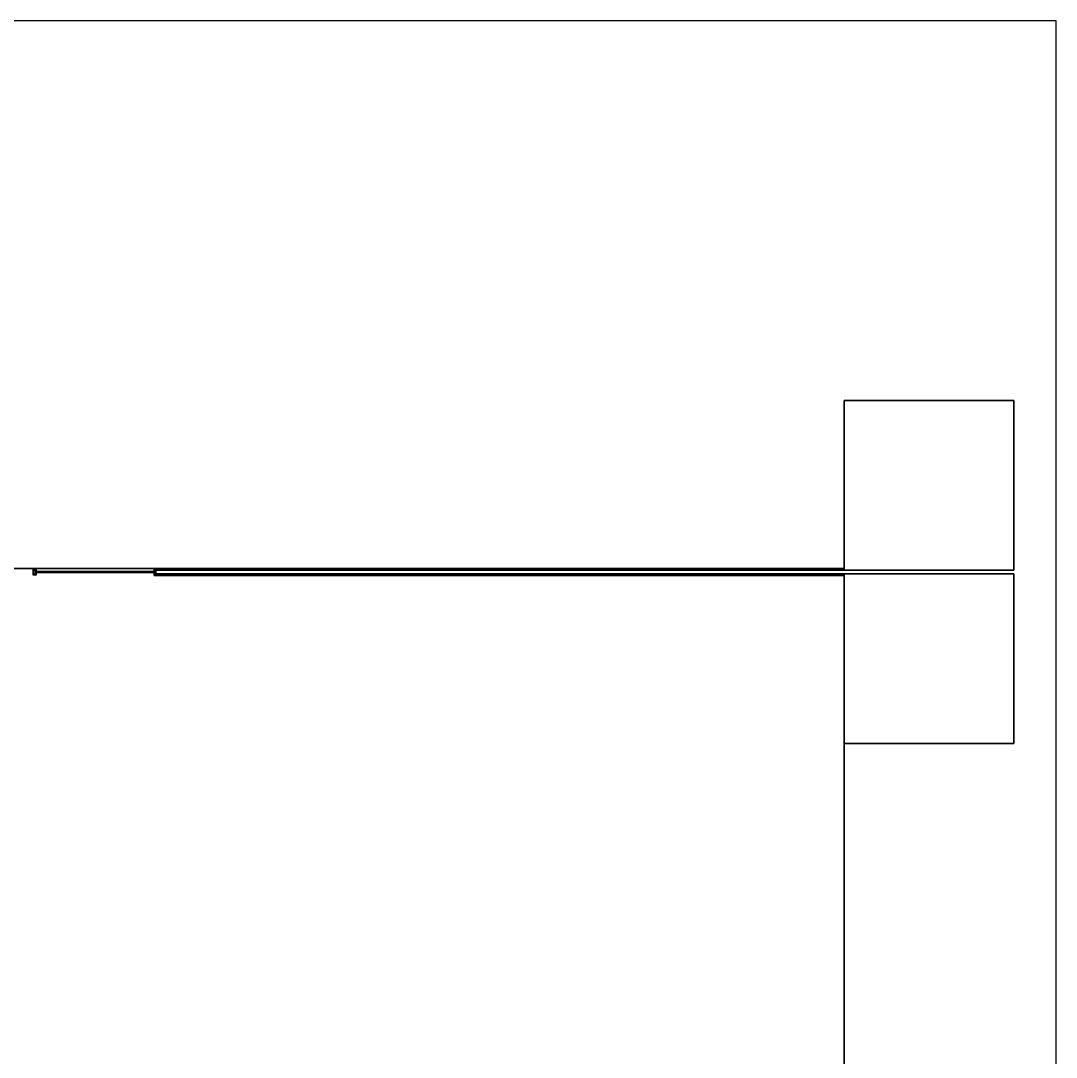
# Model space of a CAD drawing. Extents: x -11215 to 11250, y -11250 to 11250.
# Drawn here: x 5144 to 11250, y 5138 to 11250 of the extents above; entities that cross this region are included whole.
import ezdxf

# ---------------------------------------------------------------- set-up
doc = ezdxf.new("R2010")
doc.units = 0
doc.layers.get('0').update_dxf_attribs({"linetype": 'CONTINUOUS'})
doc.layers.add('CIF_ALUMINUM', color=7, linetype='CONTINUOUS')
doc.layers.add('CIF_NbWiring', color=7, linetype='CONTINUOUS')

# ---------------------------------------------------------------- blocks, each defined once
blk = doc.blocks.new('MS-Feeds_r')
at = {"layer": 'CIF_NbWiring'}
for points in [[(4750, 4021), (4750, 7979), (681, 7979), (681, 7997), (-15, 7997), (-15, 7987.5), (-29, 7987.5), (-29, 8012.5), (-15, 8012.5), (-15, 8003), (681, 8003), (681, 8021), (-481.5, 8021)], [(-481.5, 8021), (4750, 8021), (4750, 9011), (5750, 9011), (5750, 8011), (691, 8011), (691, 8001), (-17, 8001), (-17, 8010.5), (-29, 8010.5), (-29, 7989.5), (-17, 7989.5), (-17, 7999), (691, 7999), (691, 7989), (5750, 7989), (5750, 6989), (4750, 6989), (4750, 5011)], [(6000, -11250), (6000, 11250), (-6000, 11250), (-6000, -11250)]]:
    blk.add_lwpolyline(points, dxfattribs=at)
blk = doc.blocks.new('MS-Feeds')
at = {"layer": 'CIF_NbWiring'}
for points in [[(-29, 8010.5), (-17, 8010.5), (-17, 8001), (691, 8001), (691, 8011), (5750, 8011), (5750, 9011), (4750, 9011), (4750, 8021), (681, 8021), (681, 8003), (-15, 8003), (-15, 8012.5), (-29, 8012.5)], [(-29, 7987.5), (-15, 7987.5), (-15, 7997), (681, 7997), (681, 7979), (4750, 7979), (4750, 6989), (5750, 6989), (5750, 7989), (691, 7989), (691, 7999), (-17, 7999), (-17, 7989.5), (-29, 7989.5)]]:
    blk.add_lwpolyline(points, close=True, dxfattribs=at)

msp = doc.modelspace()

# ---------------------------------------------------------------- linework, layer by layer
at = {"layer": 'CIF_ALUMINUM'}
msp.add_lwpolyline([(5216, 7982.5), (5236, 7982.5), (5236, 8017.5), (5216, 8017.5)], close=True, dxfattribs=at)
at = {"layer": 'CIF_NbWiring'}
for points in [[(10000, 8011), (11000, 8011), (11000, 9011), (10000, 9011)], [(10000, 6989), (11000, 6989), (11000, 7989), (10000, 7989)]]:
    msp.add_lwpolyline(points, close=True, dxfattribs=at)
for points, const_width in [([(5221, 8011.5), (5234, 8011.5), (5234, 8002), (5941, 8002)], 2), ([(5936, 8001), (5936, 8016), (10005, 8016)], 10), ([(5221, 7988.5), (5234, 7988.5), (5234, 7998), (5941, 7998)], 2), ([(5936, 7999), (5936, 7984), (10005, 7984)], 10)]:
    msp.add_lwpolyline(points, dxfattribs=dict(at, const_width=const_width))

# ---------------------------------------------------------------- block references
for name in ['MS-Feeds_r', 'MS-Feeds']:
    msp.add_blockref(name, (5250, 0))

doc.saveas('drawing.dxf')
